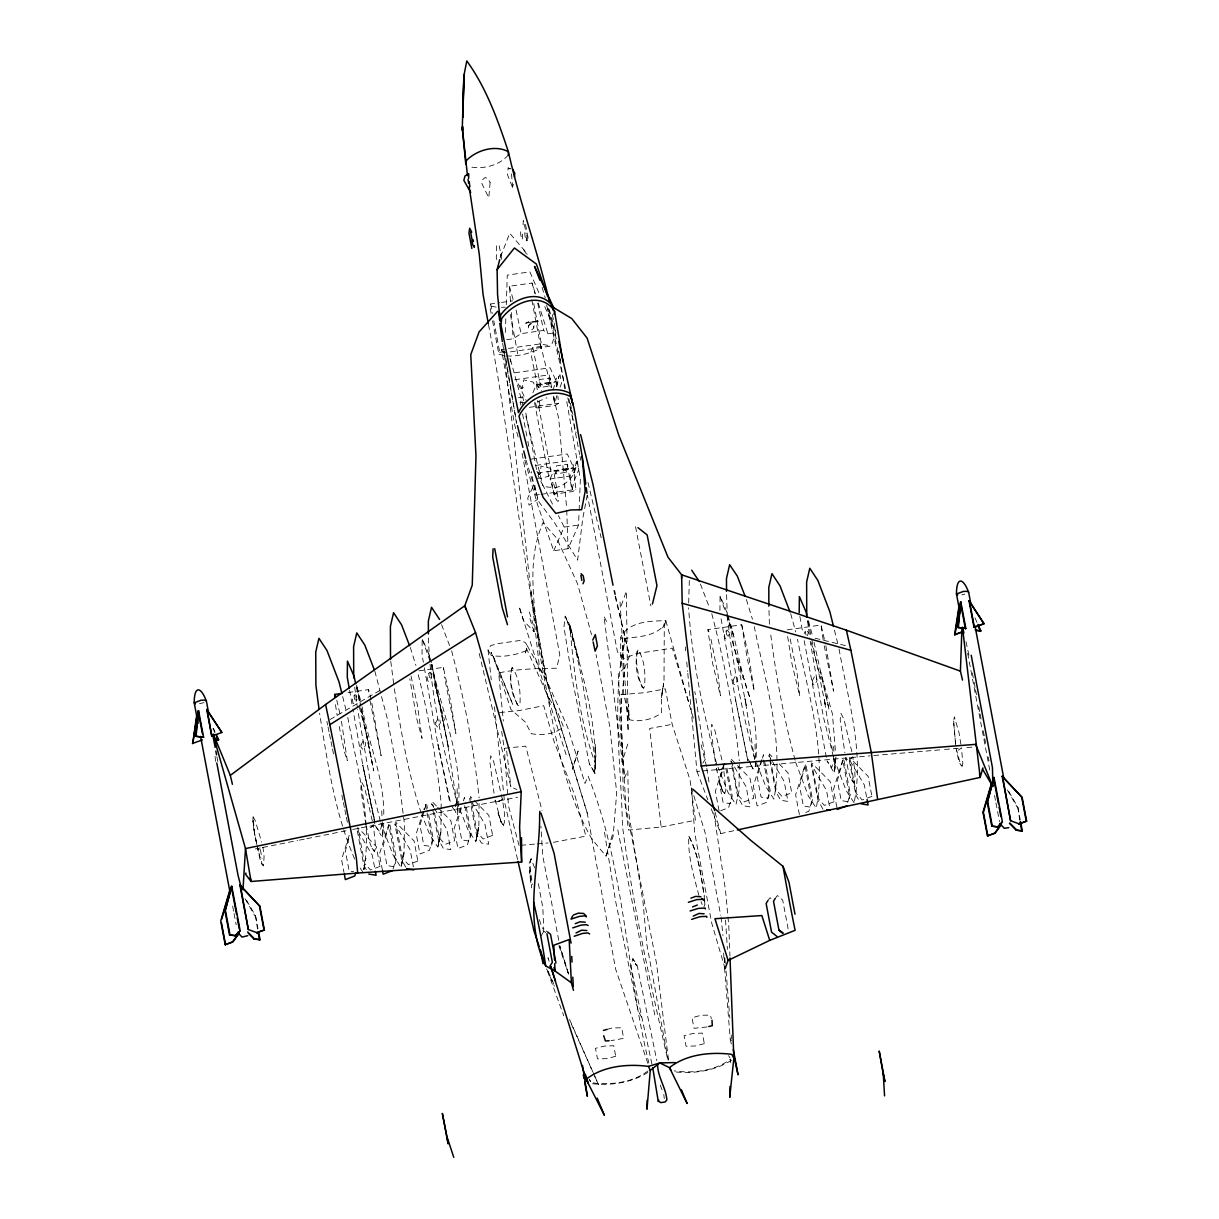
<?xml version="1.0" encoding="UTF-8"?>
<svg xmlns="http://www.w3.org/2000/svg" width="1219" height="1219" viewBox="0 0 1219 1219"><rect width="100%" height="100%" fill="white"/><g stroke="black" fill="none" stroke-linecap="round" stroke-linejoin="round"><path stroke-width="0.75" stroke-dasharray="5 3.75" d="M595.177 761.281C595.329 715.812 581.676 671.578 569.989 628.014C574.164 673.68 579.665 720.277 595.192 763.399M525.343 323.34L528.756 321.999L525.359 322.654M534.592 322.014L537.396 320.765L538.036 321.45L534.592 322.014L538.036 321.45M535.202 321.938L538.006 320.673M565.189 616.189L571.681 631.564L567.323 621.37L579.162 661.323L570.401 626.17L565.189 616.189L563.955 627.099L572.58 680.72L589.402 763.978L594.186 771.779L595.847 761.692L594.918 773.486L594.186 771.779L595.954 757.913L595.177 744.123M725.991 630.924L726.722 634.84L728.093 635.495L729.038 634.505L729.145 632.432L727.042 629.933L724.36 634.596L725.107 638.497L726.478 639.152L729.038 634.505M807.405 635.754L808.441 632.676L806.353 630.177L805.287 631.183L806.033 635.099M627.77 744.047L622.025 762.149L622.437 749.426M422.17 640.63L422.033 654.816L423.359 662.283M441.11 810.803L440.882 833.461L437.85 847.144L429.941 835.015L421.896 814.871M441.126 808.913L441.171 803.245C436.356 759.3 428.585 715.644 417.751 672.766M479.082 803.489L478.854 828.036L475.821 841.735L467.898 829.606L459.197 807.77M719.926 610.521L720.063 596.35C735.636 627.755 737.404 663.639 749.411 696.308C756.191 719.362 757.228 744.184 755.689 768.061L755.506 760.946M739.263 764.465L739.019 790.902L735.986 804.57L728.063 792.472L718.006 767.284M595.481 747.674L594.918 773.486L589.402 763.978M730.638 1062.739L730.73 1059.082C715.187 1070.922 693.2 1073.604 674.214 1070.876M960.907 744.337L958.896 732.147L954.309 716.802L953.624 722.12L955.864 746.577M505.352 332.513L505.855 317.702M506.296 304.735L507.287 275.113L529.915 271.883L539.59 294.449M256.919 844.813L254.421 832.699L259.845 858.725L261.963 864.439L263.563 865.81L264.081 856.424L262.938 847.281L258.078 850.024L254.619 834.086L253.11 816.882L255.243 820.661L261.628 842.146M523.103 224.875L523.256 220.578L525.618 224.845L528.558 240.356L526.197 240.783L527.339 240.006L526.928 237.873M524.84 460.294L537.686 505.047L553.7 550.759L568.069 548.702L578.553 525.039L579.055 512.178M579.132 510.334L580.366 479.082L566.165 398.171M741.731 624.768L747.049 657.361L754.256 690.99L749.045 658.26L741.731 624.768L707.904 629.598L712.658 663.441L720.429 695.805L718.006 674.595L710.906 638.756M253.11 816.882L252.805 822.216L254.619 834.086L252.958 821.088M353.967 695.607L354.699 699.508L355.948 700.178L357.015 699.188L356.283 695.272L354.897 694.617L352.337 699.264L353.083 703.165L354.333 703.835L355.399 702.845L357.015 699.188M428.707 673.36L429.454 677.276L430.703 677.947L431.755 676.941L431.023 673.025L429.652 672.37L427.092 677.017L427.823 680.933L429.073 681.604L430.139 680.598L431.755 676.941M383.802 823.221L382.476 837.666L382.263 821.606M835.899 756.908L834.421 773.166L835.518 759.635L834.71 769.128L834.192 757.09M615.534 596.152L629.446 656.294L624.814 667.646L619.602 720.124L624.631 777.692L627.8 770.545L628.623 812.25L643.068 902.578L646.801 944.085L668.119 1060.164M636.928 651.479L636.501 662.1L638.619 676.728L641.895 686.983L643.525 688.141L644.531 686.678C645.491 674.336 644.881 660.226 638.055 649.575C634.307 661.323 636.15 678.495 643.525 688.141M544.802 306.609L555.971 332.65L551.186 346.044L503.34 352.87L503.843 349.167M556.854 395.626L554.706 403.733L553.335 396.495M455.418 806.551L457.003 800.502L455.51 805.911M510.837 168.831L508.14 167.963L507.561 174.881L512.727 187.97L513.382 184.298M363.887 869.162L365.883 858.374L363.232 872.728L359.453 867.029M704.795 901.176C701.87 879.295 699.356 855.906 688.842 836.28C687.592 856.881 694.327 877.39 699.34 897.23M587.223 495.097L582.712 518.7L577.623 560.161L554.523 522.722L539.011 501.984L525.998 460.02M854.473 800.959C864.073 750.066 847.632 698.578 838.992 648.554M363.978 869.345C372.648 818.315 356.603 766.858 347.674 716.772M556.626 386.758L559.018 376.046L556.626 386.758L557.952 381.837L556.077 383.345L557.357 383.528L550.043 367.772L513.778 372.953M488.042 649.956L490.998 655.35L493.527 656.965L512.955 704.887L491.059 652.348L493.527 656.965L510.929 709.458L525.206 721.968L531.316 733.686C542.089 735.59 555.056 734.417 563.437 726.753L557.647 712.262L548.032 696.719L549.281 699.31L526.364 648.203L525.541 652.896L527.339 645.887L525.298 642.52L520.528 640.417L496.499 643.8L490.602 645.704L488.042 649.956L491.257 679.852M689.314 580.473L688.598 605.934M500.552 256.66L509.725 233.271L527.568 254.101M500.125 258.032L501.42 253.049M664.721 624.737L665.833 620.7C649.986 620.989 629.339 621.324 620.7 637.126L620.7 668.042L625.057 638.36C639 636.714 654.908 636.425 664.721 624.737L662.389 627.892L664.294 623.747L664.005 681.695L661.323 697.466L663.593 683.387L661.49 699.935L661.658 712.734C653.034 719.56 640.021 722.349 629.385 719.698L628.44 717.473L628.41 704.11L629.385 719.698L623.686 693.718L622.406 639.061L620.7 637.126L625.057 638.36C611.069 700.407 621.218 763.49 622.467 826.132C632.935 905.031 650.26 982.682 667.86 1060.24M724.497 763.536L719.301 782.461L723.08 802.483L730.41 803.687L732.238 795.992L726.128 763.688M761.997 759.833L757.273 777.036L761.052 797.058L768.381 798.262L770.195 790.567L764.435 760.062M762.469 758.127L763.414 754.683L764.1 758.264M962.081 766.111L962.827 763.444L961.471 747.811L958.774 750.005L956.443 750.234L956.092 748.344L960.404 763.795L962.081 766.111L960.481 764.74L958.363 759.01L956.443 750.234M393.127 868.888L395.474 860.584L388.693 824.699L379.399 854.169L382.507 870.61M847.677 802.513L849.552 795.87L842.771 759.986L833.491 789.424L837.27 809.431M348.832 838.855L345.373 850.953L349.152 870.976L353.693 871.676M423.953 811.519L420.006 825.339L423.785 845.361L431.358 846.535L433.217 838.763L427.778 810.056M424.456 809.797L426.421 802.879L427.442 808.258M461.422 807.831L457.963 819.93L461.757 839.937L469.33 841.11L471.174 833.354L465.414 802.849M463.403 800.913L464.393 797.455L465.079 801.051M534.653 867.852L531.149 858.785C528.665 867.151 531.606 876.05 532.368 884.537M612.365 834.878L606.026 856.073L591.962 839.236C559.399 781.821 552.039 715.203 539.24 651.51C535.568 609.134 525.206 563.178 543.004 522.646L556.687 538.204L577.547 583.764L591.505 634.611M381.989 824.516L379.795 831.922L375.178 825.476L362.774 764.999L352.885 708.986M349.213 835.289L341.549 859.563L343.987 872.438M423.298 811.412L416.197 833.948L419.976 853.97L429.454 850.329L432.273 840.363L425.492 804.479L423.846 809.675M460.721 807.725L454.154 828.539L457.933 848.546L467.41 844.919L470.244 834.954L464.134 802.651M724.116 763.612L715.385 791.314L719.164 811.336M761.54 759.925L753.342 785.889L757.121 805.911L766.583 802.315L769.418 792.35L763.307 760.047M365.807 824.821L360.854 788.16L361.555 781.973L364.618 787.626L373.38 825.613L370.606 827.533L366.828 828.067L366.249 826.299C368.808 834.482 368.367 844.813 374.507 851.426L375.696 847.708L373.425 825.278L370.485 827.549M503.493 825.156L504.666 821.469L504.3 811.961L502.396 799.039L499.485 801.233L495.828 801.752L495.219 800.06L501.024 821.987L503.493 825.156L501.024 821.987M724.711 793.584L725.899 789.882L723.492 767.467L720.703 769.661L717.062 770.179L716.315 768.503L722.547 791.36L724.711 793.584L722.242 790.415L719.804 782.735L722.547 791.36M846.26 759.635L845.559 757.883C848.241 766.05 847.814 776.366 853.94 783.009L855.129 779.276L854.717 769.692L852.736 756.862L849.917 759.117L846.138 759.65L845.757 758.188M560.07 387.124L561.517 383.345L560.009 374.69L556.077 378.865L555.925 381.318L545.487 384.991L534.257 384.412L533.206 382.126L523.743 379.856L522.25 388.175L521.092 388.709L524.124 386.652L522.25 388.175L517.862 383.162L526.105 400.35M703.912 906.768L704.978 904.239M621.233 605.63L626.398 591.169L628.166 731.309L619.846 599.047M491.135 313.42L489.733 305.984L490.617 303.988L499.76 302.693M503.889 355.399L498.876 354.302L499.744 352.321L493.771 320.719M528.284 326.25L530.204 323.477L532.307 323.294L534.074 324.742L533.724 327.896L532.413 329.541L528.543 328.277L528.284 326.25L529.716 324.574L531.804 324.406L533.587 325.854L533.724 327.896M533.77 303.561L541.846 346.318L532.871 347.598L530.692 352.489L538.28 389.516M506.555 355.933C518.502 356.695 530.235 353.297 540.977 348.284L541.846 346.318M518.456 397.577L522.799 396.952L520.376 402.438L520.894 405.196M532.855 392.762L536.406 384.747L556.23 381.913L556.839 387.246M552.679 389.928L556.23 381.913M536.528 478.198L541.297 478.275L548.702 476.202L550.942 471.143L537.609 400.563M550.135 478.96L553.685 470.945L573.524 468.111L575.932 489.428L572.762 491.516L554.142 494.183L550.135 478.96L569.959 476.126L573.524 468.111M553.7 550.759L564.184 527.08L558.363 515.622M804.205 633.621L805.287 631.183M538.326 387.688L540.154 383.726L550.988 382.187L550.196 378.042L539.377 379.581L537.853 385.204L538.326 387.688L549.159 386.149L550.988 382.187M555.605 473.886L557.433 469.924L568.267 468.386L567.49 464.241L556.656 465.78L555.133 471.403L555.605 473.886L566.439 472.332L568.267 468.386M531.149 858.785L529.229 862.884L531.652 887.904M512.224 667.54C508.338 679.516 512.757 693.413 517.252 704.841L518.928 705.923L519.964 704.384C520.635 692.042 519.401 677.84 512.224 667.54C508.536 679.349 511.203 696.399 518.928 705.923M541.221 935.765L544.573 929.914L547.834 932.108M775.147 898.525L777.417 895.554L782.705 900.155L788.114 928.832L786.438 931.407M702.86 763.185L705.329 759.041L694.845 691.615M767.848 900.704L769.951 897.717L773.547 900.582M508.293 154.996C499.302 165.693 482.831 169.532 469.452 166.744M624.814 667.646L618.231 673.772L625.957 807.633L656.477 963.132L668.561 1060.195M731.476 1060.195C715.477 1070.754 694.19 1073.878 675.265 1071.928M647.838 1072.385C631.777 1082.746 610.521 1085.885 591.657 1083.661M647.99 1070.891C632.448 1082.792 610.475 1085.367 591.474 1082.685M535.522 402.91L536.863 407.984L540.032 405.897L539.118 400.609M536.863 407.984L555.483 405.317L558.652 403.23L557.845 396.129M554.142 494.183L557.312 492.08L553.685 470.945M506.723 339.69L513.184 338.76L521.062 333.64L543.689 330.41L547.895 333.808L555.971 332.65M849.917 759.117L853.056 757.136M330.181 719.439L381.136 689.68M526.273 650.611C515.53 655.228 502.426 657.681 490.998 655.35M693.337 718.189L672.339 648.142L635.968 653.658L624.25 658.58L617.439 651.906L587.497 495.584M537.838 401.6L546.965 397.79M257.499 928.954L255.579 916.018L245.613 898.601M720.734 810.726L728.627 807.725L731.446 797.759L725 763.673M805.744 812.433L808.898 811.229L811.717 801.264L804.936 765.38L795.641 794.818L799.435 814.841M1019.754 820.158L1017.835 807.222L1006.955 788.221M606.986 1029.4L612.304 1027.907L621.69 1027.8L623.686 1038.344L610.978 1040.66M199.535 703.713L204.061 702.586M961.791 594.918L964.808 594.156M707.02 1026.947L694.022 1028.303L692.026 1017.758L701.138 1015.229L710.281 1015.153L711.424 1018.551M564.184 527.08L578.553 525.039M711.21 808.746L720.719 833.613L735.468 830.352M255.365 848.942L260.881 847.845M262.71 847.479L297.588 840.5M299.432 840.135L304.933 839.022M306.777 838.657L347.156 830.581M661.17 827.031L695.439 820.265L690.03 779.931L672.187 724.33L665.345 688.872L644.531 692.697L620.898 694.662L623.183 789.714L628.471 830.063L661.17 827.031L649.651 728.474L672.187 724.33M352.702 829.484L517.557 797.241M553.456 842.329L585.882 836.143L575.246 796.571L553.959 741.213L543.704 705.679L518.745 710.647L498.739 712.658M510.487 301.261L509.405 286.267L532.048 283.037L535.431 293.916M501.588 302.419L512.574 300.864M528.756 321.999L528.193 322.852M518.151 437.027L514.555 424.486L501.558 349.426L540.352 343.895L551.186 346.044M499.744 352.321L505.138 351.544M514.784 379.734L549.236 374.827L551.628 387.474M529.32 407.344L558.652 403.23M531.179 459.121L567.323 453.971L574.637 469.726L573.357 469.544L575.231 468.02L573.905 472.957L576.297 462.245C576.663 474.724 567.018 485.177 555.117 487.783L543.384 486.549L538.143 475.608M535.69 465.414L566.515 461.011L571.985 489.916L574.347 480.271L578.796 469.544L577.288 460.889L573.357 465.048L573.204 467.517L562.767 471.189L551.537 470.595L550.485 468.325L541.023 466.054L540.322 473.734L538.371 474.907L541.404 472.85L539.529 474.374L536.238 470.61M550.942 471.143L537.198 473.109L525.602 411.824M539.347 494.579L535.72 495.097L531.286 471.616M541.16 494.32L575.932 489.428M418.94 670.846L443.366 667.357L450.558 700.864L455.876 733.564L444.417 676.789M347.948 692.544L368.626 689.604L371.125 699.599M787.215 629.857L821.042 625.027L825.492 643.982M606.026 856.073L613.142 836.204L616.692 792.883L609.881 727.073L596.061 654.573M501.649 731.415L504.27 748.298L525.77 746.15L541.967 810.574M687.79 673.36L696.963 771.444L700.727 771.109M702.616 770.926L870.046 755.841M873.779 755.521L924.109 751.224M925.983 751.072L942.759 749.639M944.618 749.472L959.536 748.207M966.987 747.567L974.453 746.927M520.818 845.285L535.324 844.051M537.137 843.898L548.032 842.969M501.481 307.325L505.23 307.173M519.888 402.453L525.221 402.3M496.224 307.127L489.733 305.984M815.084 638.192L848.028 646.268M479.219 653.46L510.868 786.788L516.795 789.577M508.14 167.963L510.045 168.923M543.004 930.371L545.624 932.581M529.336 611.968L533.785 626.383L534.105 631.838L523.545 620.654L519.081 606.483L566.957 757.334M771.993 756.633L769.326 753.936L776.122 789.821L782.049 796.479L791.756 792.838L787.977 772.816L777.326 762.027M731.37 759.346L750.005 778.24L753.799 798.262L744.093 801.904L738.15 795.245L732.04 762.942M436.387 805.957L432.44 801.919L433.461 807.298M437.697 807.313L450.862 820.783L454.657 840.79L445.194 844.401L439.221 837.819L433.796 809.096M724.543 967.825L730.227 1039.06L731.598 1040.523M851.487 779.794L853.94 783.009M372.054 848.226L374.507 851.426M263.563 865.81L261.887 863.494L257.62 848.272M750.569 764.42L753.967 770.591L751.437 765.608M688.842 836.28C698.761 854.382 700.575 875.973 704.353 896.026M854.092 802.696L846.169 790.567L833.857 758.401M523.804 249.849L526.852 254.649M728.596 1055.669L730.029 1057.94M590.758 1081.543L589.341 1079.272L590.773 1082.701M451.685 805.927L456.089 813.103L454.519 809.523M833.186 771.2L827.107 760.976L831.724 767.421L833.933 760.001L833.049 754.47M375.178 825.476L381.257 835.716M770.789 758.706L768.884 755.46L775.665 791.36L780.632 800.213L787.946 801.447L784.167 781.425L771.749 760.336M471.524 801.523L484.918 824.212L488.697 844.234L481.368 843.015L476.4 834.177L469.62 798.277M433.568 806.932L431.648 803.702L432.334 807.283M434.513 808.563L446.946 829.621L450.725 849.643L443.396 848.439L438.429 839.586L432.669 809.081M495.082 800.533L495.859 801.873L499.622 801.34L502.38 799.481L493.649 761.433L490.708 755.765L489.886 761.966L494.015 793.173M1007.382 789.988L1017.347 807.405M245.126 898.784L255.091 916.2M527.339 645.887L545.96 678.907L567.764 727.53L584.968 783.36L588.137 776.213C624.829 867.699 625.606 967.977 648.843 1062.922M858.298 799.298L855.814 794.879L849.018 758.995L864.301 784.96L866.739 797.82M822.932 809.126L817.964 800.274L811.184 764.389L826.467 790.354L830.246 810.376M405.775 867.181L401.645 859.806L394.849 823.907L410.148 849.841L413.942 869.863M366.279 869.635L363.795 865.2L357.015 829.316L372.313 855.25L375.422 871.692M750.675 763.795L748.07 758.949L750.599 763.947M366.081 826.65L366.828 828.067M501.558 349.426L503.34 352.87M641.453 1017.042L637.887 1010.14L615.686 901.603L604.411 831.785M552.527 504.148L542.531 484.492L525.267 413.576M606.559 621.492L603.999 616.357L622.33 761.829M707.904 629.598L708.97 631.777M974.971 617.835L977.181 622.757M213.462 728.276L214.94 731.552M212.975 728.459L215.184 733.381M546.615 968.831L554.371 986.141M571.421 1024.189L592.343 1070.891M593.12 1072.629L598.544 1084.742L594.72 1076.133M431.404 662.603L428.844 653.841L422.185 638.863L429.682 660.119M548.123 971.238L554.995 986.72M569.517 1019.389L593.958 1074.411M756.649 763.551L766.035 787.047L773.958 799.146C784.411 741.472 765.578 683.006 754.287 626.642M458.527 806.094L456.516 801.066C443.106 746.897 429.591 691.737 428.418 635.724M421.225 813.195C407.847 772.496 400.701 729.861 394.194 687.546M354.638 858.953C334.631 812.844 327.621 762.439 319.546 713.176M701.062 901.633L702.205 904.559M790.689 613.69L795.687 631.884M746.378 599.535L752.473 619.282M700.392 584.038L709.763 608.433M441.568 624.661L449.598 645.567M410.3 647.502L415.923 665.406M374.842 671.197L387.337 718.722L398.537 777.341L404.388 823.465L404.098 853.666L401.066 867.364L393.143 855.235L380.831 823.069M696.963 771.444L707.828 799.862M660.226 1085.093L662.603 1091.325M547.636 971.452L563.742 1015.762M720.063 596.35L725.838 612.852M647.822 1063.288L615.58 968.968L587.268 813.164L545.96 678.907C521.839 561.395 511.172 441.644 488.347 323.873M726.433 614.62L734.173 637.598L727.56 617.606M558.927 945.685L568.42 973.951M732.253 641.346L749.411 696.308M539.347 919.583L541.769 927.171L543.765 929.625L542.821 907.713L537.884 880.926M529.93 618.658L534.105 631.838M568.618 973.966L559.765 945.776L568.542 974.316M538.265 302.982L547.895 333.808M547.651 683.844L587.268 813.164M701.154 744.824L706.517 766.477M571.833 410.788L572.869 414.323M725.092 968.724L711.728 923.103L694.739 833.202L691.478 787.931L705.1 832.699L720.703 915.271M549.129 309.184L556.062 332.939M542.165 287.455L545.243 297.985M548.306 308.514L556.382 339.141M665.833 620.7L689.177 703.972M532.048 283.037L535.111 293.962M537.67 303.074L543.689 330.41M509.405 286.267L513.504 300.849M516.064 309.961L521.062 333.64M434.36 683.859L444.554 720.353M431.892 664.355C441.857 714.273 465.292 762.774 457.399 814.856L457.125 786.925M737.525 660.028L742.432 677.84M510.517 359.681L522.814 404.586M811.214 642.504L821.073 679.745M359.285 707.02L369.144 744.245M808.487 620.73L812.753 636.806M519.004 845.437L508.475 805.835L504.27 748.298M356.558 685.246L360.687 705.725L356.558 685.246L361.296 703.104M715.126 812.342L720.719 833.613M411.062 676.103L417.279 704.43L422.048 738.394L416.715 718.631L409.813 678.724M336.764 700.102L339.994 714.09M833.4 756.588L823.343 716.711L810.178 641.24M795.108 760.184C783.802 718.021 775.726 674.991 770.378 631.686M795.565 761.997L808.334 795.977L816.258 808.075C826.68 751.666 808.349 694.434 797.5 639.244M754.637 758.508C742.234 712.749 733.228 666.092 727.591 619.023M716.665 763.932C703.515 712.749 691.935 660.591 688.613 607.778M380.374 821.256L370.317 781.364L357.639 709.641M834.436 630.162L838.55 646.71M711.759 613.66C724.436 661.932 733.975 711.058 739.308 760.702M546.615 304.963L560.74 361.875M451.609 650.794C464.271 699.066 473.81 748.192 479.143 797.836M342.661 696.537L345.846 709.412M540.352 343.895L551.079 387.383M553.319 396.449L558.683 418.193L566.667 508.293M565.57 388.602L547.392 308.575M567.78 397.821L576.115 432.791M587.985 482.495L601.15 537.731M615.153 596.411L629.446 656.294M517.587 859.578L504.437 801.325L503.737 793.919M552.314 314.639L554.767 325.595M814.048 642.245L829.118 709.808L820.524 671.623L832.409 713.892L835.609 753.281M851.852 751.696L843.929 719.21L840.988 713.542L840.165 719.743L844.858 752.702M790.202 639L797.317 674.838L799.725 696.064L791.969 663.7L787.322 634.52M362.104 706.761C368.336 744.139 385.143 779.215 383.68 817.797M965.997 641.743L969.151 656.203M730.227 1039.06L731.4 1044.424M570.401 626.17L581.996 679.288L595.847 763.048M651.921 1063.989L630.909 966.667L632.844 958.683L636.638 965.859L632.874 958.804L637.049 964.915L656.828 1060.682M450.192 801.477L437.575 742.462L423.679 664.142M428.844 653.841L429.621 657.544M431.176 664.964L448.546 748.237L431.77 664.462L447.16 740.893L456.744 802.087M727.499 615.031L746.424 705.725L744.946 698.594L754.637 759.559M356.42 687.409L360.306 705.953M360.687 707.812L373.73 770.804L361.037 707.569L372.344 763.46M807.953 621.035L811.443 637.796M811.793 639.564L825.659 706.304L824.196 699.127L832.745 752.626M439.053 749.594L437.575 742.462L449.933 803.047M826.36 757.304L804.174 640.691M371.856 703.195L381.136 755.81L369.677 699.036M326.89 721.358L327.637 725.046M328.018 726.89L329.145 732.436M329.511 734.28L330.639 739.811M331.019 741.655L332.132 747.186M332.513 749.03L333.64 754.576M341.884 795.154L342.996 800.7M343.377 802.544L344.505 808.075M344.87 809.919L345.998 815.45M346.379 817.294L347.491 822.825M735.545 699.736L747.811 760.534L735.545 699.736L720.917 617.881M532.871 347.598L541.51 390.613M341.442 721.282L347.308 760.641L344.307 751.483L338.455 722.821M617.804 829.88L654.832 1015.122M825.857 645.78L833.552 691.234L824.044 644.988M570.401 403.413L571.467 408.944M635.526 526.684L650.87 605.95M522.57 413.911L527.522 439.571M527.873 441.4L528.924 446.901M568.953 398.811L579.65 454.641M580 456.5L580.716 460.218M548.702 476.202L534.135 400.457M531.834 299.965L540.977 348.284M492.537 320.841L498.876 354.302M260.363 849.597L262.039 858.405M1017.835 807.222L1020.242 819.976M972.366 672.979L973.783 680.461M974.133 682.32L975.2 687.943M975.55 689.802L976.617 695.424M978.735 706.639L979.786 712.246M980.152 714.121L981.204 719.728M983.322 730.958L984.388 736.566M984.739 738.44L985.805 744.047M988.274 757.136L988.975 760.869M967.673 653.277L990.057 771.734M994.552 795.489L995.603 801.096M995.953 802.955L999.489 821.606M721.054 917.099L722.943 935.522M524.399 224.494L526.151 233.728M565.966 469.848L566.439 472.332M548.687 383.665L549.159 386.149M501.786 259.342L499.089 245.019L496.651 245.354L496.285 257.758L497.276 262.999M522.799 396.952L523.5 400.67M535.842 490.48L534.836 485.147L533.724 485.223L527.736 498.083L529.076 505.184L537.518 499.363L536.177 492.263M490.617 303.988L492.369 313.283M548.306 687.257L532.825 605.096L533.45 608.601M558.729 940.276L542.775 855.875L540.916 826.238M255.579 916.018L257.986 928.771M216.891 756.633L218.018 762.652M232.646 906.159L233.698 911.751M234.063 913.625L236.166 924.81M510.38 314.487L518.014 355.582M516.536 423.572L505.519 356.451M522.128 453.438L559.811 654.999L556.656 668.225C537.168 668.5 517.938 668.85 498.647 672.934L503.34 721.115M569.959 476.126L572.762 491.516M553.929 396.769L555.483 405.317M799.877 616.464L802.849 633.24M510.014 358.401L510.654 361.982M349.579 690.32L352.55 707.111M823.13 639.716L821.042 625.027M536.406 384.747L537.609 391.787M531.088 591.52L545.96 678.907L539.636 669.109L503.843 349.472M715.309 761.585L710.982 730.41L711.683 724.238L714.745 729.876L723.842 767.879L716.955 770.317L715.614 763.429M502.624 343.331L516.597 422.109M706.807 768.336L709.184 783.207M335.469 704.689L337.175 715.523M558.881 351.377L559.75 356.984M560.054 358.858L564.702 388.815M713.816 812.844L725.518 890.327L728.779 925.861L729.937 956.107M511.492 173.89L512.727 187.97M807.496 620.669L809.934 639.365M769.402 624.204L768.854 605.767M727.347 617.149L726.539 593.181M390.766 661.384L393.95 685.688M354.714 687.211L357.396 707.767M494.442 706.685L503.554 792.076M215.047 756.389L215.702 761.875M955.467 743.102L953.669 720.962M506.677 751.056L510.868 786.788M663.806 1094.433L664.264 1098.639M724.848 958.363L725.381 963.833M685.322 646.954L685.672 650.717M686.739 662.039L687.623 671.471M726.067 971.162L729.8 1018.017M731.156 1034.901L731.461 1038.649M511.294 312.521L513.184 338.76M724.376 957.662L724.97 966.88M725.549 920.055L727.408 949.403M723.614 953.121L724.193 962.309M704.536 899.18L704.826 903.904M833.659 746.318L834.025 753.494M381.73 810.818L382.08 818.01M537.396 320.765L537.427 321.526M443.366 667.357L443.457 669.673M368.626 689.604L368.717 691.904M566.728 510.136L568.069 548.702M755.003 744.413L755.46 759.163M490.114 182.621L488.789 197.752L481.901 183.658L482.419 179.818L485.223 177.471L488.347 179.071L490.114 182.621M361.022 744.916L360.915 747.003L363.033 749.609L365.67 745.053L364.908 741.03L363.506 740.253L361.022 744.916M435.762 722.669L435.655 724.756L437.773 727.377L440.409 722.821L439.648 718.783L438.246 718.021L435.762 722.669M733.03 680.248L733.792 684.27L735.164 684.926L737.678 680.385L736.916 676.362L735.651 675.57L733.03 680.248M812.342 680.492L813.103 684.514L814.475 685.169L816.989 680.644L816.227 676.606L814.947 675.814L812.342 680.492M403.718 852.98L401.081 867.334L403.718 852.98M440.516 832.76L437.865 847.114L440.516 832.76M478.473 827.335L475.837 841.704L478.473 827.335M812.494 799.496L810.681 807.191L803.351 805.988L799.573 785.965L805.713 763.597L812.494 799.496M850.344 794.087L848.531 801.797L841.201 800.578L837.407 780.571L843.563 758.203L850.344 794.087M396.419 858.984L394.575 866.755L387.002 865.581L383.208 845.559L389.638 823.084L396.419 858.984M578.096 751.133L572.366 769.235L578.096 751.133M380.008 866.404L370.546 870.016L364.588 863.433L357.807 827.533L376.229 846.397L380.008 866.404M417.858 861.01L408.395 864.606L402.422 858.024L395.642 822.139L414.079 840.988L417.858 861.01M492.613 835.381L483.151 838.977L477.178 832.394L470.397 796.495L488.834 815.359L492.613 835.381M834.055 801.767L824.349 805.409L818.421 798.75L811.625 762.85L830.276 781.745L834.055 801.767M871.905 796.357L862.199 799.999L856.256 793.34L849.475 757.456L868.126 776.351L871.905 796.357M704.323 1043.647L695.455 1045.978L686.068 1046.252L684.072 1035.708L693.078 1033.422L702.327 1033.102L704.323 1043.647M615.732 1056.279L606.62 1058.656L597.478 1058.884L595.497 1048.34L604.243 1046.1L613.736 1045.734L615.732 1056.279M553.076 482.465L551.872 482.724L554.554 496.941L557.449 501.222L558.652 500.963L557.296 493.847L553.076 482.465M528.726 322.486L526.212 322.928L537.609 321.222L528.726 322.486M749.975 806.871L742.661 805.622L737.693 796.769L730.912 760.885L746.196 786.849L749.975 806.871M498.586 814.307L498.083 812.844L501.451 822.916L498.586 814.307M549.144 961.319L548.001 957.738L549.144 961.364M374.599 820.311L362.774 764.999L374.583 820.296M530.844 882.83L529.503 870.686L530.844 882.83M526.379 239.884A6.964 6.552 -53.3 0 0 524.917 232.174A11.489 9.097 -80.7 0 0 526.379 239.884M522.235 238.939A8.457 8.045 23.9 0 0 520.772 231.229A7.71 4.434 -90 0 0 522.235 238.939"/><path stroke-width="1.5" d="M681.604 578.4L681.619 574.789L667.997 557.235L618.825 435.366L587.086 338.059L571.833 318.616L550.973 306.03M539.788 811.351L539.651 814.932C539.956 865.002 522.677 918.318 545.67 965.936L555.072 971.01L571.376 982.773L573.479 990.377M799.207 612.746L799.374 596.594L806.018 611.77L807.176 617.347M462.854 117.222L463.829 75.974L466.786 60.95C486.411 87.936 497.885 120.239 508.369 151.72C519.782 202.43 537.777 251.312 549.434 301.87M462.87 117.42L463.951 74.953L462.275 127.843L467.486 175.643M508.293 154.996L508.369 151.72C495.021 144.391 475.821 150.348 465.932 161.045L465.81 164.428L462.275 127.843M647.228 1100.102L646.984 1109.229L650.26 1070.404L648.493 1066.412C627.556 1063.638 603.146 1065.985 586.141 1079.287L604.395 1115.309L597.219 1098.151M730.013 1086.464L729.724 1097.42L733.853 1058.214L730.013 957.997M962.522 680.08L960.42 671.151L961.943 627.465M334.676 697.222L334.798 694.419L342.31 693.352M493.086 548.733L492.705 556.976L502.213 607.687L507.485 624.722M497.702 311.241L479.113 331.858L470.747 354.668L475.974 455.769L472.256 585.166L464.789 605.736L475.578 632.737L521.229 791.649L519.599 827.366L521.641 862.031L357.685 873.033L251.053 881.489L245.491 874.16L245.964 873.078M242.992 889.855L245.491 848.561L213.02 734.341M514.479 176.923L514.723 173.144L512.772 169.456M195.604 736.23L198.56 710.647L203.603 737.282L195.604 736.23L203.603 737.282M196.091 736.047L198.56 710.647M957.86 627.435L960.816 601.851L965.859 628.486L957.86 627.435L965.859 628.486M958.347 627.252L960.816 601.851M553.228 310.555L553.578 307.538L534.516 266.351L539.956 280.34M554.127 314.365L554.554 311.195C541.175 290.671 513.184 302.388 501.588 318.753L501.039 325.062L518.441 412.586C527.202 394.331 551.384 383.878 569.974 393.188L572.976 404.799L558.729 341.457M196.868 716.802L192.754 743.56L196.762 714.959M961.471 632.295L954.629 634.703L959.292 604.38L959.962 607.931M955.01 634.764L959.673 604.441M652.439 604.045L656.95 585.608L647.152 534.928L637.964 527.659M225.043 911.263L231.762 886.274L240.158 930.691L235.633 935.689L229.522 934.943L225.043 911.263L231.762 886.274M987.299 802.468L994.018 777.478L1002.399 821.896L997.889 826.893L991.778 826.147L987.299 802.468L994.018 777.478M553.578 307.538C540.55 287.014 511.904 298.685 500.613 315.096L500.186 321.1L497.565 294.541L497.108 269.643L499.683 259.693M982.88 767.894L980.183 777.417L737.312 829.941M355.75 872.621L354.82 875.943L345.343 879.585L344.322 874.221M225.21 944.679L232.479 941.921L239 933.282L232.859 941.982L225.21 944.679L220.73 921L229.705 890.586M221.629 919.263L229.553 892.445M987.466 835.884L994.734 833.11L1001.256 824.486L995.1 833.171L987.466 835.884L982.986 812.189L991.428 783.573M987.832 835.944L983.352 812.25L991.809 783.649M725.092 968.724L728.109 960.404L714.943 918.73L761.86 915.545L769.722 940.382L728.109 960.404M592.784 640.112L595.299 634.611L597.432 645.857L595.131 651.205L593.135 641.956M582.972 583.764L584.175 580.899L583.231 575.917L581.082 573.707M691.676 570.187L699.356 581.57M572.747 915.743L571.041 919.126L579.452 916.353L584.785 915.88L586.4 916.856M775.147 898.525L773.516 901.344L778.941 930.006L782.674 932.992M767.848 900.704L766.141 903.523L771.566 932.185L776.777 936.283M549.799 966.317L552.359 962.355L546.935 933.678M657.59 1064.416C657.696 1077.291 665.924 1087.5 666.869 1099.934L665.102 1102.006L660.835 1102.601L658.23 1101.168L658.869 1100.285M497.108 269.643L514.388 247.99L536.36 264.035L547.621 296.369M575.977 932.962L581.615 930.204L586.827 930.524M235.145 935.872L240.158 930.691M997.401 827.076L1002.399 821.896M574.225 936.253L582.667 933.404L588 932.946L589.63 933.922M572.701 927.888L581.097 925.114L586.446 924.657L588.107 925.526M688.369 902.304L696.75 899.607L703.5 899.302L703.668 900.186L701.733 898.373M691.6 919.37L699.965 916.673L706.715 916.353L706.868 917.313M693.215 916.124L698.929 913.458L704.11 913.808M690.076 910.974L698.411 908.384L705.146 908.064L705.329 908.947M733.853 1058.214L731.811 1054.359C710.89 1051.707 686.297 1054.161 669.49 1067.661L659.814 1062.907L648.493 1066.412M650.26 1070.404L659.814 1062.907L675.265 1062.587M232.418 784.289L230.315 775.36L325.595 704.521L464.789 605.736L465.963 609.18M247.747 935.689L242.017 937.106L237.583 932.276M357.685 873.033L356.375 858.115L329.846 724.726L475.578 632.737M575.261 923.682L580.031 921.793L585.257 922.219M769.722 940.382L795.123 930.326A399.832 70.839 76.6 0 1 783.04 866.359L750.828 840.409L692.712 789.089M692.59 906.906L697.329 905.047M392.655 870.549L383.177 874.191L382.507 870.61M192.373 743.499L202.445 739.872M211.771 736.108L221.843 732.482L206.742 709.488L211.771 736.108L207.108 709.549M214.376 739.323L218.628 739.75L216.403 734.828M954.629 634.703L962.72 631.625M974.027 627.313L984.099 623.686L968.998 600.677L974.027 627.313L984.099 623.686M976.632 630.513L980.884 630.954L977.928 624.402M229.522 934.943L235.633 935.689M264.371 929.975L256.721 932.687L264.371 929.975L259.891 906.281L239.93 885.116L248.326 929.533L257.087 932.748M248.31 933.251L253.933 938.965L260.058 939.712L258.672 932.413M253.933 938.965L260.058 939.712M837.27 809.431L846.733 805.835M991.778 826.147L997.889 826.893M1026.627 821.179L1018.977 823.876L1026.627 821.179L1022.147 797.485L1002.186 776.305L1010.581 820.737L1019.343 823.953M1009.439 823.313L1016.189 830.169L1022.299 830.916L1020.577 821.804M1016.189 830.169L1022.299 830.916M573.616 914.92L578.4 913.138L583.596 913.458L586.202 916.002M690.929 898.144L695.699 896.392L700.895 896.757M603.435 1030.405L606.986 1029.4M1008.783 827.671L1004.273 828.311L999.839 823.48M708.772 1026.535L712.277 1025.697L712.003 1020.257M521.229 791.649L245.491 848.561L251.053 881.489L250.261 877.924M960.42 671.151L846.397 630.193L681.619 574.789L682.198 603.253L701.215 765.959L975.596 744.352L992.144 784.792M609.134 1040.752L605.432 1040.95L603.695 1035.723M975.246 630.025L980.884 630.954M1002.186 776.305L1022.147 797.485M1010.581 820.737L1002.567 776.366M221.843 732.482L206.742 709.488M214.864 739.141L218.628 739.75M406.597 868.659L413.942 869.863M368.763 874.053L376.092 875.257L375.422 871.692M239.93 885.116L259.891 906.281M248.326 929.533L240.311 885.177M860.782 803.732L868.096 804.967L867.075 799.603M826.589 809.751L830.246 810.376M682.198 603.253L850.908 650.352L871.372 752.839L877.528 798.841M971.116 605.355L968.648 592.297L967.414 591.322L963.33 591.428L956.473 594.034L959.993 612.685M957.707 595.009L956.473 594.034C956.412 576.892 962.98 577.166 968.648 592.297M208.86 714.151L206.392 701.108L205.158 700.117L201.074 700.224L194.217 702.83L198.103 723.355M195.451 703.82L194.217 702.83C194.156 685.688 200.724 685.977 206.392 701.108M547.834 932.108L550.531 934.303L555.94 962.964M1009.926 823.13L1016.676 829.987M247.67 931.925L254.421 938.782M968.998 600.677L983.718 623.625M470.732 192.48L463.86 180.397L464.972 176.008L468.706 173.601L468.66 178.309M982.407 768.976L991.9 784.945M670.953 1070.175L669.49 1067.661L687.135 1103.5L681.406 1089.771M471.738 232.204L469.711 228.212L468.919 232.936L471.844 248.447M439.556 619.435L431.526 607.291L428.357 621.035L428.402 633.895M334.798 694.419L335.865 696.598M978.187 626.216L980.396 631.137M216.662 736.657L218.14 739.933M213.401 734.158L230.315 775.36M790.019 611.938L779.977 585.806L771.962 573.661L768.793 587.406L768.854 605.767M745.038 596.045L737.327 576.145L729.663 564.732L726.478 578.476L726.539 591.337M409.63 645.765L401.584 624.844L393.569 612.7L390.4 626.444L390.522 659.525M374.172 669.46L364.801 645.064L356.771 632.92L353.601 646.664L353.723 677.901M783.04 866.359L788.967 882.236L795.001 914.22M553.929 967.551L555.072 971.01L554.706 963.65M539.194 946.63L533.922 930.676L518.014 861.391M540.962 951.948L543.308 959.033M446.946 1136.657L448.089 1143.849L442.345 1113.404L446.946 1136.657L453.788 1157.364M540.992 813.073L554.081 853.285L571.071 943.186M550.866 966.697L555.468 981.021M585.333 1074.152L588.213 1083.112L586.141 1079.287L550.851 966.804M701.215 765.959L714.654 810.574M241.347 888.148L238.055 875.394L216.799 762.972M833.522 626.475L829.88 611.77L817.827 580.396L809.797 568.252L806.628 581.996L806.749 615.062M580.625 434.619L592.983 484.476L613.005 585.211M517.496 425.721L522.875 447.388M523.759 451L525.557 458.222M341.747 692.864L339.004 681.832L326.951 650.458L318.936 638.314L315.751 652.058L315.889 685.139L319.058 709.428M614.269 590.682L615.107 594.323M883.303 1074.381L884.933 1081.497L879.189 1051.052L883.303 1074.381L884.552 1095.881M846.397 630.193L850.908 650.352M733.747 1055.166L738.044 1074.838L733.305 1049.544M652.729 1067.692L658.23 1101.168M325.595 704.521L329.846 724.726M355.643 683.691L354.089 676.271L347.445 661.109L347.278 677.246L349.259 688.445M583.292 1074.792L583.977 1078.388M584.663 1081.969L587.39 1096.338L582.514 1065.513M1021.766 797.424L1026.246 821.118M1020.105 821.987L1021.827 831.099M974.987 625.88L1003.892 778.834M969.364 600.738L974.408 627.374M971.223 655.304L992.464 767.711L992.86 786.545L992.083 782.43M960.328 602.034L965.372 628.669M993.531 777.661L998.422 803.58M999.123 807.283L1000.875 816.532M962.766 627.358L963.879 633.21M987.786 802.27L992.251 825.964M979.497 773.836L980.183 777.417L962.492 627.435M580.899 575.444L581.859 580.488M470.625 232.159L472.362 241.408M540.337 949.479L543.049 963.802M259.51 906.22L263.99 929.914M258.184 932.611L259.571 939.895M213.035 736.276L215.138 747.384M215.839 751.087L216.54 754.79M198.088 710.829L198.758 714.38M199.428 717.93L202.445 733.914M231.275 886.457L236.516 914.22M237.217 917.922L239.32 929.03M200.571 736.413L230.178 893.1M225.53 911.081L229.995 934.76M221.447 922.874L225.576 944.74M494.716 548.672L507.5 616.936M488.347 323.873L483.044 294.343L479.25 254.177L469.163 186.857M582.179 456.424L574.042 408.258L570.888 396.693C552.161 387.185 527.964 397.912 518.989 416.121L531.332 463.677L543.049 497.276L555.788 513.397L570.705 509.969L581.615 509.71L585.196 491.257L582.179 456.424L585.79 484.05M554.554 311.195L562.965 361.693M502.319 341.518L499.775 323.294M468.05 179.391L468.614 183.124M469.163 181.646L469.909 186.644M586.263 487.737L586.994 493.268M498.906 312.247L499.485 319.607M571.741 956.397L572.031 962.065M572.808 977.166L573.28 986.598M571.376 982.773L569.166 939.544L553.776 945.243L554.523 959.962M521.503 837.697L521.641 862.031M473.49 241.438A11.489 6.369 69.2 0 0 472.835 239.61A6.964 5.638 58 0 0 474.298 247.305A11.489 6.369 69.2 0 0 474.282 245.583M533.587 901.969A399.832 196.503 87.9 0 1 545.67 965.936M462.626 126.593L462.534 130.342L462.626 126.654M782.842 933.084L778.941 930.006L782.766 933.068M500.262 319.18L499.211 311.729L500.11 319.287"/></g></svg>
